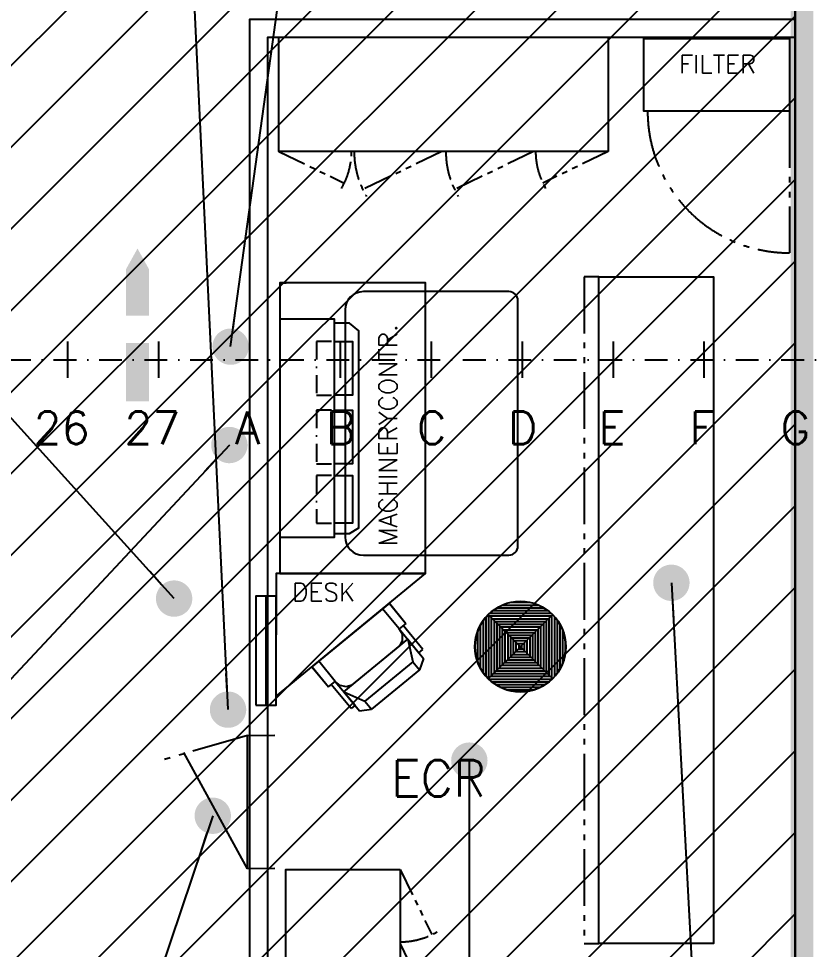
# Model space of a CAD drawing. Header units: millimetres. Extents: x 1084702 to 1166801, y 36632 to 124519.
# Drawn here: x 1105122 to 1109492, y 44588 to 49710 of the extents above; entities that cross this region are included whole.
import ezdxf
from ezdxf.enums import TextEntityAlignment as Align

# ---------------------------------------------------------------- set-up
doc = ezdxf.new("R2010")
doc.units = ezdxf.units.MM
doc.header["$LTSCALE"] = 250
for name, pattern in [('CENTER', [3, 2.5, -0.25, 0, -0.25]), ('DASHDOT', [1, 0.5, -0.25, 0, -0.25]), ('PHANTOM', [2.1, 1.25, -0.2, 0.125, -0.2, 0.125, -0.2]), ('PHANTOM2', [1.25, 0.625, -0.125, 0.125, -0.125, 0.125, -0.125]), ('SNT-025', [0.7400000000000001, 0.4, -0.17, 0, -0.17])]:
    doc.linetypes.add(name, pattern=pattern)
doc.layers.get('0').update_dxf_attribs({"color": 255})
for name, color, linetype in [('%posline', 240, 'Continuous'), ('%symbol', 1, 'Continuous'), ('SAFECO1', 10, 'Continuous'), ('SAFECO2', 50, 'Continuous'), ('SAFECO3', 80, 'Continuous'), ('SAFECO7', 255, 'Continuous')]:
    doc.layers.add(name, color=color, linetype=linetype)
doc.styles.add('18', font='romans', dxfattribs={"height": 180})
doc.styles.add('ROMANS', font='ROMANS.shx', dxfattribs={"height": 100})
doc.dimstyles.new('dott', dxfattribs={"dimscale": 100, "dimtxt": 150, "dimasz": 0.01, "dimexe": 0.5, "dimexo": 1, "dimgap": 1, "dimtad": 1, "dimdsep": 46, "dimtxsty": 'ROMANS', "dimcen": 1.5, "dimclrd": 1, "dimclre": 1, "dimclrt": 2, "dimazin": 2, "dimtfac": 1, "dimtmove": 2, "dimatfit": 3, "dimldrblk": 'DOT', "dimfxl": 1, "dimtvp": 100, "dimtolj": 1, "dimarcsym": 0})
pattern_1 = [(90, (-22923.3923578828, -82019.80435100227), (-18.09580407102386, 1.108011832145033e-15), [])]

# ---------------------------------------------------------------- blocks, each defined once
blk = doc.blocks.new('A$C64097268')
for p, q in [((13000, -99.9999999999709), (13000, 100.0000000000291)), ((13500, -99.9999999999709), (13500, 100.0000000000291))]:
    blk.add_line(p, q)
at = {"color": 210}
for p, q in [((14000, -99.99999999994179), (14000, 100.0000000000582)), ((14500, -99.99999999991269), (14500, 100.0000000000873)), ((15000, -99.99999999994179), (15000, 100.0000000000582)), ((15500, -99.99999999994179), (15500, 100.0000000000582)), ((16000, -99.99999999988358), (16000, 100.0000000001164)), ((16500, -99.99999999985448), (16500, 100.0000000001455)), ((17000, -99.99999999988358), (17000, 100.0000000001164))]:
    blk.add_line(p, q, dxfattribs=at)
at = {"linetype": 'DASHDOT'}
blk.add_line((-2084.205947532144, 0), (35128.7032418942, 0), dxfattribs=at)
at = {"style": '18'}
for s, p in [('26', (12810.87966209298, -464.2173886311357)), ('27', (13310.87966209298, -464.2173886311357))]:
    blk.add_text(s, height=180, dxfattribs=at).set_placement(p)
at = {"color": 210, "style": '18'}
for s, p in [('A', (13919.2473687584, -464.2173886311066)), ('B', (14419.2473687584, -464.2173886310775)), ('C', (14919.2473687584, -464.2173886311066)), ('D', (15419.2473687584, -464.2173886311066)), ('E', (15919.2473687584, -464.2173886310484)), ('F', (16419.2473687584, -464.2173886310193)), ('G', (16919.2473687584, -464.2173886310484))]:
    blk.add_text(s, height=180, dxfattribs=at).set_placement(p)
blk = doc.blocks.new('S.4.22B_SYMB')
at = {"layer": 'SAFECO2'}
h = blk.add_hatch(dxfattribs=at)
h.set_pattern_fill('_USER', color=256, scale=18.09580407102386, style=0, pattern_type=0)
h.set_pattern_definition([(0, (-22923.3923578828, -82019.80435100227), (0, 18.09580407102386), [])])
h.paths.add_polyline_path([(212.044633214864, 212.04972986957, 0.4142135623731021), (-212.0497298695918, 212.0497298695773), (-0.002548327363911085, 0.00254832734935917)])
h.paths.add_polyline_path([(212.044633214864, -212.044633214864), (-0.002548327363911085, 0.00254832734935917), (-212.0497298695846, -212.0446332148786, 0.414213562373095)])
at = {"layer": 'SAFECO7'}
h = blk.add_hatch(dxfattribs=at)
h.set_pattern_fill('_USER', color=256, scale=18.09580407102386, angle=90, style=0, pattern_type=0)
h.set_pattern_definition(pattern_1)
edge = h.paths.add_edge_path()
edge.add_line((-0.002548327363911085, 0.00254832734935917), (-212.0497298695918, 212.0497298695773))
edge.add_arc((-0.002548327363911085, 0.00254832734935917), 299.880000000004, 135, 225)
edge.add_line((-212.0497298695846, -212.0446332148786), (-0.002548327363911085, 0.00254832734935917))
h = blk.add_hatch(dxfattribs=at)
h.set_pattern_fill('_USER', color=256, scale=18.09580407102386, angle=90, style=0, pattern_type=0)
h.set_pattern_definition(pattern_1)
edge = h.paths.add_edge_path()
edge.add_line((-0.002548327363911085, 0.00254832734935917), (212.0446332148713, -212.0446332148786))
edge.add_arc((-0.002548327363911085, 0.002548327342083212), 299.880000000004, 314.9999999999999, 404.9999999999999)
edge.add_line((212.044633214864, 212.04972986957), (-0.002548327363911085, 0.00254832734935917))
for p, q in [((-0.002548327363911085, 0.00254832734935917), (-212.0497298695918, 212.0497298695773)), ((-299.8825483273686, 0.00254832734935917), (-299.8825483273686, 0.00254832734935917)), ((-0.002548327363911085, 0.00254832734935917), (-212.0497298695846, -212.0446332148786))]:
    blk.add_line(p, q, dxfattribs=at)
at = {"layer": 'SAFECO7', "const_width": 9.047902035511928}
blk.add_lwpolyline([(-299.8825483273686, 0.00254832734935917, 2.414242575808878), (-0.002548327363911085, 299.8825483273613, 0.4142132020989702)], format="xyb", close=True, dxfattribs=at)
for points in [[(212.044633214864, 212.04972986957), (-0.002548327363911085, 0.00254832734935917), (-212.0497298695846, -212.0446332148786)], [(212.0446332148713, -212.0446332148786), (-0.002548327363911085, 0.00254832734935917), (-212.0497298695918, 212.0497298695773)]]:
    blk.add_lwpolyline(points, dxfattribs=at)
at = {"layer": 'SAFECO7'}
blk.add_circle((-0.002548327363911085, 0.002548327342083212), 299.8800000000047, dxfattribs=at)
for centre, start, end in [((-0.002548327363911085, 0.00254832734935917), 134.9999999996684, 225.0000000003316), ((-0.002548327363911085, 0.002548327342083212), 314.9999999996684, 45.00000000033163)]:
    blk.add_arc(centre, 299.880000000004, start, end, dxfattribs=at)
blk = doc.blocks.new('A.3.2_SYMB')
at = {"layer": 'SAFECO3'}
blk.add_lwpolyline([(0, 0, 0, 359.9999999999998, 0), (-324, 0, 149.9999999999999, 149.9999999999999, 0), (-444, 0, 149.9999999999999, 149.9999999999999, 0)], format="xyseb", dxfattribs=at)
at = {"layer": 'SAFECO3', "const_width": 149.9999999999999}
blk.add_lwpolyline([(-624, 0), (-1008, 0)], dxfattribs=at)
blk = doc.blocks.new('_Dot')
at = {"color": 0, "linetype": 'ByBlock', "lineweight": -2}
blk.add_line((-0.5, 0), (-1, 0), dxfattribs=at)
at = {"color": 0, "linetype": 'ByBlock', "const_width": 0.5}
blk.add_lwpolyline([(-0.25, 0, 1), (0.25, 0, 1)], format="xyb", close=True, dxfattribs=at)
blk = doc.blocks.new('filter2')
blk.add_lwpolyline([(54591.33298222343, -3619.596516294441), (55391.33298222343, -3619.596516294441), (55391.33298222343, -4019.596516294441), (54591.33298222343, -4019.596516294441)], close=True)
at = {"style": '18'}
blk.add_text('FILTER', height=100, dxfattribs=at).set_placement((54996.94075346067, -3811.416256251152), align=Align.CENTER)
blk = doc.blocks.new('MSB2')
at = {"linetype": 'PHANTOM'}
blk.add_lwpolyline([(87123.16807120331, 10110.76269238334), (90793.16807120331, 10110.76269238334), (90793.16807120331, 10190.76269238334), (87123.16807120331, 10190.76269238334)], close=True, dxfattribs=at)
blk.add_lwpolyline([(87123.16807120331, 10110.76269238334), (90793.16807120331, 10110.76269238334), (90793.16807120331, 9480.762692383338), (87123.16807120331, 9480.762692383338)], close=True)
blk = doc.blocks.new('A$C244A5055')
at = {"linetype": 'PHANTOM2'}
for p, q in [((410.3840299326839, 0), (844.5454609557346, 209.2968256005115)), ((914.8268206369394, 0), (1348.988251660005, 209.2968256005115)), ((0, 0), (359.2844879931508, 173.2007899625751)), ((1810.000000000015, 0), (1450.715512006849, 173.2007899625751))]:
    blk.add_line(p, q, dxfattribs=at)
blk.add_lwpolyline([(0, 0), (1810.000000000015, 0), (1810.000000000015, -630), (0, -630)], close=True)
for centre, radius, start, end in [((410.3840299326839, 0), 481.976461452674, 0, 30.70312676481381), ((914.8268206369394, 0), 481.976461452674, 0, 30.70312676481381), ((0, 0), 398.8531771920198, 0, 30.39544157436836), ((1810.000000000015, 0), 398.8531771920198, 149.6045584256316, 180)]:
    blk.add_arc(centre, radius, start, end, dxfattribs=at)
blk = doc.blocks.new('chair_ECR')
for p, q in [((63853.64475990226, -870.960574779032), (63997.28605487096, -870.9605747790029)), ((63853.64475990226, -870.960574779032), (63853.64475990215, -1421.832014250553)), ((63997.28605487096, -918.9490526747959), (63853.64475990226, -918.949052674825)), ((63855.1315287209, -870.960574779032), (63997.28605487096, -870.9605747790029)), ((63997.28605487096, -870.9605747790029), (63997.28605487096, -918.9490526747959)), ((63997.28605487096, -870.9605747790029), (63997.28605487096, -918.9490526747959)), ((64167.87148625098, -890.5181474448018), (63997.28605487096, -890.5181474448018)), ((64167.87148625098, -890.5181474448018), (63997.28605487096, -890.5181474448018)), ((64031.40314114696, -924.6352337207773), (63997.28605487096, -918.9490526747959)), ((63997.28605487096, -918.9490526747959), (64167.87148625098, -918.9490526747959)), ((63997.28605487096, -918.9490526747959), (64167.87148625098, -918.9490526747959)), ((64071.20640846898, -1373.843536354789), (64071.20640846898, -918.9490526747959)), ((64071.20640846898, -1373.843536354789), (64071.20640846898, -918.9490526747959)), ((64071.20640846898, -918.9490526747959), (64207.674753573, -918.9490526747959)), ((64071.20640846898, -918.9490526747959), (64207.674753573, -918.9490526747959)), ((64071.20640846898, -918.9490526747959), (64184.93002938895, -975.8108631347841)), ((64071.20640846898, -918.9490526747959), (64184.93002938895, -975.8108631347841)), ((64167.87148625098, -918.9490526747959), (64167.87148625098, -890.5181474448018)), ((64167.87148625098, -918.9490526747959), (64167.87148625098, -890.5181474448018)), ((64207.674753573, -918.9490526747959), (64241.79183984894, -975.8108631347841)), ((64207.674753573, -918.9490526747959), (64241.79183984894, -975.8108631347841)), ((64059.83404637696, -947.3799579048191), (64031.40314114696, -924.6352337207773)), ((64071.20640846898, -975.8108631348132), (64059.83404637696, -947.3799579048191)), ((64071.20640846898, -1316.98172589483), (64071.20640846898, -975.8108631348132)), ((64184.93002938895, -975.8108631347841), (64184.93002938895, -1316.981725894801)), ((64184.93002938895, -975.8108631347841), (64184.93002938895, -1316.981725894801)), ((64184.93002938895, -975.8108631347841), (64241.79183984894, -975.8108631347841)), ((64184.93002938895, -975.8108631347841), (64241.79183984894, -975.8108631347841)), ((64241.79183984894, -975.8108631347841), (64241.79183984894, -1316.981725894771)), ((64241.79183984894, -975.8108631347841), (64241.79183984894, -1316.981725894771)), ((64071.20640846898, -1316.981725894742), (64059.83404637696, -1345.412631124736)), ((64071.20640846898, -1373.84353635476), (64184.93002938895, -1316.981725894771)), ((64071.20640846898, -1373.84353635476), (64184.93002938895, -1316.981725894771)), ((64184.93002938895, -1316.981725894771), (64241.79183984894, -1316.981725894771)), ((64184.93002938895, -1316.981725894771), (64241.79183984894, -1316.981725894771)), ((64207.674753573, -1373.84353635476), (64241.79183984894, -1316.981725894771)), ((64207.674753573, -1373.84353635476), (64241.79183984894, -1316.981725894771)), ((63997.28605487096, -1373.84353635476), (63853.64475990226, -1373.843536354731)), ((63997.28605487096, -1373.843536354789), (63853.64475990226, -1373.84353635476)), ((64031.40314114696, -1368.157355308778), (63997.28605487096, -1373.84353635476)), ((63997.28605487095, -1421.832014250582), (63997.28605487096, -1373.84353635476)), ((63997.28605487095, -1421.832014250582), (63997.28605487096, -1373.84353635476)), ((63997.28605487096, -1373.84353635476), (64167.87148625098, -1373.84353635476)), ((63997.28605487096, -1373.84353635476), (64167.87148625098, -1373.84353635476)), ((63997.28605487096, -1421.832014250582), (63997.28605487096, -1373.843536354789)), ((63997.28605487096, -1421.832014250582), (63997.28605487096, -1373.843536354789)), ((64059.83404637696, -1345.412631124736), (64031.40314114696, -1368.157355308778)), ((64071.20640846898, -1373.84353635476), (64207.674753573, -1373.84353635476)), ((64071.20640846898, -1373.84353635476), (64207.674753573, -1373.84353635476)), ((64167.87148625098, -1373.84353635476), (64167.87148625098, -1402.274441584754)), ((64167.87148625098, -1373.84353635476), (64167.87148625098, -1402.274441584754)), ((63853.64475990226, -1421.832014250553), (63997.28605487096, -1421.832014250582)), ((63855.1315287209, -1421.832014250553), (63997.28605487096, -1421.832014250582)), ((64167.87148625098, -1402.274441584754), (63997.28605487096, -1402.274441584754)), ((64167.87148625098, -1402.274441584754), (63997.28605487096, -1402.274441584754))]:
    blk.add_line(p, q)
blk = doc.blocks.new('machinerycontr2')
for points in [[(61378.53999433686, -3449.744178936977), (59778.53999433686, -3449.744178936977), (59778.53999433686, -4249.744178936977), (61378.53999433686, -4249.744178936977), (61378.53999433686, -3449.744178936977), (61378.53999433686, -3484.725721382289)], [(59998.23954813448, -3749.744178936977), (59998.23954813448, -3831.681668045276), (60030.48437600959, -3884.336616210974), (61113.23179345681, -3884.336616210974), (61156.23326842118, -3831.681668045276)], [(60317.05658005292, -3749.744178936977), (60317.05658005292, -3848.098953700188), (60055.59709560198, -3848.098953700188), (60055.59709560198, -3749.744178936977)], [(60677.9843448551, -3749.744178936977), (60677.9843448551, -3848.098953700188), (60382.42145047299, -3848.098953700188), (60382.42145047299, -3749.744178936977)], [(61055.96381462285, -3749.744178936977), (61055.96381462285, -3848.098953700188), (60760.40092024075, -3848.098953700188), (60760.40092024075, -3749.744178936977)], [(61156.23326842118, -3831.681668045276), (61156.23326842118, -3749.744178936977)]]:
    blk.add_lwpolyline(points)
at = {"linetype": 'Continuous'}
blk.add_lwpolyline([(59978.53999433686, -3449.744178936977), (59978.53999433686, -3749.744178936977), (61178.53999433686, -3749.744178936977), (61178.53999433686, -3449.744178936977)], close=True, dxfattribs=at)
at = {"linetype": 'SNT-025'}
for points in [[(60317.05658005292, -3732.544349271469), (60317.05658005292, -3651.389404173766), (60055.59709560198, -3651.389404173766), (60055.59709560198, -3732.544349271469)], [(60677.9843448551, -3732.544349271469), (60677.9843448551, -3651.389404173766), (60382.42145047299, -3651.389404173766), (60382.42145047299, -3732.544349271469)], [(61055.96381462285, -3732.544349271455), (61055.96381462285, -3651.389404173766), (60760.40092024075, -3651.389404173766), (60760.40092024075, -3732.544349271469)]]:
    blk.add_lwpolyline(points, dxfattribs=at)
at = {"style": '18'}
blk.add_text('MACHINERYCONTR.', height=100, dxfattribs=at).set_placement((59929.25505333202, -4093.452875120973))
blk = doc.blocks.new('A$C361177E3')
for p, q in [((-149.998872383032, -0.4329939089057007), (0, 0)), ((-149.9988723836577, -733.8298822384077), (-149.998872383032, -0.4329939089057007)), ((-149.9988723836577, -733.8298822384077), (-499.7266990637727, -95.22514303729804)), ((1.455191522836685e-11, -733.3968883293255), (-149.9988723836577, -733.8298822384077))]:
    blk.add_line(p, q)
at = {"linetype": 'PHANTOM'}
blk.add_line((-149.998872383032, -0.4329939089057007), (-623.0322824426839, -137.1283433396002), dxfattribs=at)
blk = doc.blocks.new('BL_1-deck_B4_2')
blk.add_line((91629.59218604572, 20883.83079411803), (91629.59218604572, 11283.83079411807))
at = {"linetype": 'PHANTOM'}
blk.add_line((91597.58073439554, 17452.31755885127), (91597.58073439554, 16672.31755885127), dxfattribs=at)
for points in [[(88629.59218604572, 11283.83079411812), (88629.59218604572, 17958.83079411812), (91629.59218604572, 17958.83079411806)], [(88729.59218604572, 11283.83079411812), (88729.59218604572, 17858.83079411812), (91629.59218604572, 17858.83079411806)], [(88718.91936356167, 14783.92814209185), (88718.91936356167, 14183.92814209185)]]:
    blk.add_lwpolyline(points)
blk.add_lwpolyline([(90104.59218604572, 15058.83079411806), (90104.59218604572, 16408.83079411807, 0.414213562373095), (90054.59218604572, 16458.83079411807), (89254.59218604572, 16458.83079411806, 0.4142135623730925), (89154.59218604572, 16358.83079411806), (89154.59218604572, 15108.83079411808, 0.414213562373094), (89254.59218604572, 15008.83079411808), (90054.59218604572, 15008.83079411806, 0.414213562373095)], format="xyb", close=True)
for points in [[(88773.68996380374, 14231.89004346074), (89596.0151694928, 14907.82760038728), (88775.33058864891, 14907.82760038728)], [(88663.31572347612, 14183.92814209185), (88774.52300364722, 14183.92814209185), (88774.52300364722, 14783.92814209185), (88663.31572347612, 14783.92814209185)]]:
    blk.add_lwpolyline(points, close=True)
blk.add_arc((91597.58073439554, 17452.31755885127), 780, 180, 270, dxfattribs=at)
for name, p, rotation in [('A$C244A5055', (90600.72600322345, 17229.12015014623), 180), ('machinerycontr2', (85346.27099055599, -44870.71239394959), 90), ('MSB2', (100660.354878429, -74251.93445510557), 90), ('chair_ECR', (49523.70072195993, 64625.77962996055), 309.4196324589126), ('A$C244A5055', (89457.84730616899, 13280.10023389705), 270)]:
    blk.add_blockref(name, p, dxfattribs=dict(rotation=rotation))
for name, p in [('filter2', (36206.24775217206, 21471.91407514572)), ('A$C361177E3', (88767.77528667438, 14017.62656838537))]:
    blk.add_blockref(name, p)
at = {"attachment_point": 1, "style": 'ROMANS'}
for s, width, gutter_width, insert, char_height in [('DESK', 826.6330474386923, 500, (88863.22628366726, 14855.31959030615), 100), ('ECR', 1798.914138153661, 1000, (89405.86912202195, 13880.81640643236), 200)]:
    blk.add_mtext_dynamic_manual_height_columns(s, width=width, gutter_width=gutter_width, heights=[0], dxfattribs=dict(at, insert=insert, char_height=char_height))

msp = doc.modelspace()

# ---------------------------------------------------------------- hatches: boundary and pattern name
at = {"layer": '%symbol', "true_color": 0x939598}
h = msp.add_hatch(dxfattribs=at)
h.set_pattern_fill('ANSI31', color=252, scale=100)
h.set_pattern_definition([(45, (0, 0), (-224.5064030267288, 224.5064030267288), [])])
h.paths.add_polyline_path([(1097892.604867866, 52632.31030183518), (1097892.604867866, 43032.31030183519), (1109392.604867866, 43032.31030183519), (1109392.604867866, 52632.31030183518)])

# ---------------------------------------------------------------- linework, layer by layer
at = {"layer": '%symbol', "color": 252, "true_color": 0x939598}
msp.add_lwpolyline([(1097892.604867866, 52632.31030183518), (1097892.604867866, 43032.31030183519), (1109392.604867866, 43032.31030183519), (1109392.604867866, 52632.31030183518)], close=True, dxfattribs=at)
at = {"layer": 'SAFECO1', "const_width": 125}
msp.add_lwpolyline([(1109429.367678802, 43032.31030183518), (1109429.367678802, 52632.31030183518)], dxfattribs=at)

# ---------------------------------------------------------------- block references
at = {"layer": '%symbol', "xscale": 0.8333333333329453, "yscale": 0.8333333333329453, "zscale": 0.8333333333329453, "rotation": 89.99999999999999}
msp.add_blockref('A.3.2_SYMB', (1105775.647765772, 48444.42937169503), dxfattribs=at)
at = {"layer": '%symbol', "xscale": 0.8333333333329453, "yscale": 0.8333333333329453, "zscale": 0.8333333333329453}
msp.add_blockref('S.4.22B_SYMB', (1107881.288508032, 46253.87663575355), dxfattribs=at)
for name, p in [('BL_1-deck_B4_2', (1017763.01268182, 31748.47950771715)), ('A$C64097268', (1092392.604867866, 47832.31030183518))]:
    msp.add_blockref(name, p)
at = {"linetype": 'CENTER'}
msp.add_blockref('A$C64097268', (1092392.604867866, 47832.31030183521), dxfattribs=at)

# ---------------------------------------------------------------- leaders
at = {"layer": '%posline', "linetype": 'ByBlock'}
for points in [[(1105977.012404023, 46518.4119404899), (1099711.300434571, 53457.36054475469)], [(1106273.495980111, 45907.29453470453), (1105915.14845034, 53457.3605447548)], [(1106287.930030192, 47904.62043144775), (1107056.010005774, 53457.36054475466)], [(1106280.811948242, 47363.30512975215), (1101490.525730672, 42238.04962905953)], [(1108711.451810228, 46605.38865138474), (1108946.115876159, 42238.0496290595)], [(1107600.384930687, 45626.79633968219), (1107598.670958246, 42238.04962905974)], [(1106189.507774082, 45323.57474244898), (1105150.255933251, 42238.04962905953)]]:
    msp.add_leader(points, dimstyle='dott', override={"dimasz": 2, "dimgap": 1, "dimtad": 0, "dimclrd": 256}, dxfattribs=at)

doc.saveas('drawing.dxf')
